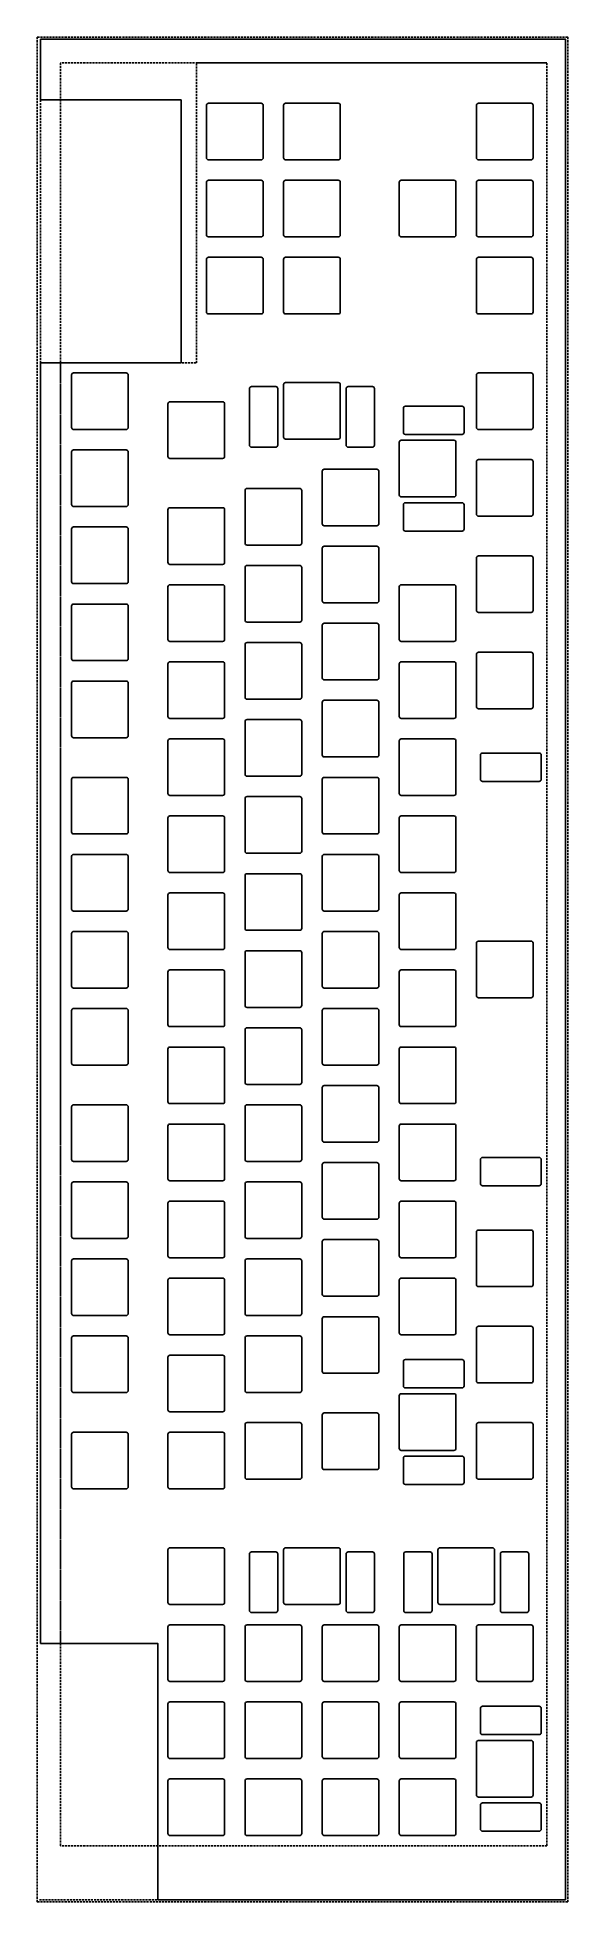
# Model space of a CAD drawing. Header units: millimetres. Extents: x -68 to 63, y -230 to 230.
import ezdxf

# ---------------------------------------------------------------- set-up
doc = ezdxf.new("R2010")
doc.units = ezdxf.units.MM
doc.linetypes.add('DASHED', pattern=[0.75, 0.5, -0.25])
doc.layers.get('0').update_dxf_attribs({"linetype": 'CONTINUOUS'})

msp = doc.modelspace()

# ---------------------------------------------------------------- linework, layer by layer
at = {"linetype": 'DASHED'}
for p, q in [((63.4708, 230.5), (-67.5292, 230.5)), ((-67.5292, 230.5), (-67.5292, -230.5)), ((63.4708, -230.5), (63.4708, 230.5)), ((-66.74307, 150), (-66.74307, 230)), ((-61.771, -216.64425), (-61.771, 224.19325)), ((58.33325, 224.19325), (-61.771, 224.19325)), ((-28.24175, 150.01825), (-28.24175, 224.19325)), ((-28.24175, 224.19325), (58.33325, 224.19325)), ((58.33325, -216.64425), (58.33325, 224.19325)), ((-61.771, 150.01825), (-28.24175, 150.01825)), ((-61.771, 150.01825), (-61.771, -166.64425)), ((-37.76675, -166.64425), (-61.771, -166.64425)), ((-37.76675, -216.64425), (-37.76675, -166.64425)), ((58.33325, -216.64425), (-61.771, -216.64425)), ((58.33325, -216.64425), (-37.76675, -216.64425)), ((-67.5292, -230.5), (63.4708, -230.5)), ((-67.0292, -230), (62.9708, -230))]:
    msp.add_line(p, q, dxfattribs=at)
msp.add_lwpolyline([(62.9708, -230), (62.9708, 230), (-66.74307, 230), (-66.74307, 215), (-32.0292, 215), (-32.0292, 150), (-66.74307, 150), (-66.74307, -166.64425), (-37.76675, -166.64425), (-37.76675, -230)], close=True)
for points in [[(-25.74175, 200.69325), (-25.74175, 213.69325, -0.414213562), (-25.24175, 214.19325), (-12.24175, 214.19325, -0.414213562), (-11.74175, 213.69325), (-11.74175, 200.69325, -0.414213562), (-12.24175, 200.19325), (-25.24175, 200.19325, -0.414213562)], [(-6.69175, 200.69325), (-6.69175, 213.69325, -0.414213562), (-6.19175, 214.19325), (6.80825, 214.19325, -0.414213562), (7.30825, 213.69325), (7.30825, 200.69325, -0.414213562), (6.80825, 200.19325), (-6.19175, 200.19325, -0.414213562)], [(40.93325, 200.69325), (40.93325, 213.69325, -0.414213562), (41.43325, 214.19325), (54.43325, 214.19325, -0.414213562), (54.93325, 213.69325), (54.93325, 200.69325, -0.414213562), (54.43325, 200.19325), (41.43325, 200.19325, -0.414213562)], [(-25.74175, 181.64325), (-25.74175, 194.64325, -0.414213562), (-25.24175, 195.14325), (-12.24175, 195.14325, -0.414213562), (-11.74175, 194.64325), (-11.74175, 181.64325, -0.414213562), (-12.24175, 181.14325), (-25.24175, 181.14325, -0.414213562)], [(-6.69175, 181.64325), (-6.69175, 194.64325, -0.414213562), (-6.19175, 195.14325), (6.80825, 195.14325, -0.414213562), (7.30825, 194.64325), (7.30825, 181.64325, -0.414213562), (6.80825, 181.14325), (-6.19175, 181.14325, -0.414213562)], [(21.88325, 181.64325), (21.88325, 194.64325, -0.414213562), (22.38325, 195.14325), (35.38325, 195.14325, -0.414213562), (35.88325, 194.64325), (35.88325, 181.64325, -0.414213562), (35.38325, 181.14325), (22.38325, 181.14325, -0.414213562)], [(40.93325, 181.64325), (40.93325, 194.64325, -0.414213562), (41.43325, 195.14325), (54.43325, 195.14325, -0.414213562), (54.93325, 194.64325), (54.93325, 181.64325, -0.414213562), (54.43325, 181.14325), (41.43325, 181.14325, -0.414213562)], [(-25.74175, 162.59325), (-25.74175, 175.59325, -0.414213562), (-25.24175, 176.09325), (-12.24175, 176.09325, -0.414213562), (-11.74175, 175.59325), (-11.74175, 162.59325, -0.414213562), (-12.24175, 162.09325), (-25.24175, 162.09325, -0.414213562)], [(-6.69175, 162.59325), (-6.69175, 175.59325, -0.414213562), (-6.19175, 176.09325), (6.80825, 176.09325, -0.414213562), (7.30825, 175.59325), (7.30825, 162.59325, -0.414213562), (6.80825, 162.09325), (-6.19175, 162.09325, -0.414213562)], [(40.93325, 162.59325), (40.93325, 175.59325, -0.414213562), (41.43325, 176.09325), (54.43325, 176.09325, -0.414213562), (54.93325, 175.59325), (54.93325, 162.59325, -0.414213562), (54.43325, 162.09325), (41.43325, 162.09325, -0.414213562)], [(-59.07925, 134.01825), (-59.07925, 147.01825, -0.414213562), (-58.57925, 147.51825), (-45.57925, 147.51825, -0.414213562), (-45.07925, 147.01825), (-45.07925, 134.01825, -0.414213562), (-45.57925, 133.51825), (-58.57925, 133.51825, -0.414213562)], [(-14.62975, 144.137), (-8.62975, 144.137, -0.414213562), (-8.12975, 143.637), (-8.12975, 129.637, -0.414213562), (-8.62975, 129.137), (-14.62975, 129.137, -0.414213562), (-15.12975, 129.637), (-15.12975, 143.637, -0.414213562)], [(-6.19175, 145.137), (6.80825, 145.137, -0.414213562), (7.30825, 144.637), (7.30825, 131.637, -0.414213562), (6.80825, 131.137), (-6.19175, 131.137, -0.414213562), (-6.69175, 131.637), (-6.69175, 144.637, -0.414213562)], [(9.24625, 144.137), (15.24625, 144.137, -0.414213562), (15.74625, 143.637), (15.74625, 129.637, -0.414213562), (15.24625, 129.137), (9.24625, 129.137, -0.414213562), (8.74625, 129.637), (8.74625, 143.637, -0.414213562)], [(40.93325, 134.01825), (40.93325, 147.01825, -0.414213562), (41.43325, 147.51825), (54.43325, 147.51825, -0.414213562), (54.93325, 147.01825), (54.93325, 134.01825, -0.414213562), (54.43325, 133.51825), (41.43325, 133.51825, -0.414213562)], [(-35.26675, 126.8745), (-35.26675, 139.8745, -0.414213562), (-34.76675, 140.3745), (-21.76675, 140.3745, -0.414213562), (-21.26675, 139.8745), (-21.26675, 126.8745, -0.414213562), (-21.76675, 126.3745), (-34.76675, 126.3745, -0.414213562)], [(22.88325, 132.7875), (22.88325, 138.7875, -0.414213562), (23.38325, 139.2875), (37.38325, 139.2875, -0.414213562), (37.88325, 138.7875), (37.88325, 132.7875, -0.414213562), (37.38325, 132.2875), (23.38325, 132.2875, -0.414213562)], [(21.88325, 117.3495), (21.88325, 130.3495, -0.414213562), (22.38325, 130.8495), (35.38325, 130.8495, -0.414213562), (35.88325, 130.3495), (35.88325, 117.3495, -0.414213562), (35.38325, 116.8495), (22.38325, 116.8495, -0.414213562)], [(-59.07925, 114.96825), (-59.07925, 127.96825, -0.414213562), (-58.57925, 128.46825), (-45.57925, 128.46825, -0.414213562), (-45.07925, 127.96825), (-45.07925, 114.96825, -0.414213562), (-45.57925, 114.46825), (-58.57925, 114.46825, -0.414213562)], [(40.93325, 112.587), (40.93325, 125.587, -0.414213562), (41.43325, 126.087), (54.43325, 126.087, -0.414213562), (54.93325, 125.587), (54.93325, 112.587, -0.414213562), (54.43325, 112.087), (41.43325, 112.087, -0.414213562)], [(2.83325, 110.20575), (2.83325, 123.20575, -0.414213562), (3.33325, 123.70575), (16.33325, 123.70575, -0.414213562), (16.83325, 123.20575), (16.83325, 110.20575, -0.414213562), (16.33325, 109.70575), (3.33325, 109.70575, -0.414213562)], [(-16.21675, 105.44325), (-16.21675, 118.44325, -0.414213562), (-15.71675, 118.94325), (-2.71675, 118.94325, -0.414213562), (-2.21675, 118.44325), (-2.21675, 105.44325, -0.414213562), (-2.71675, 104.94325), (-15.71675, 104.94325, -0.414213562)], [(22.88325, 108.9115), (22.88325, 114.9115, -0.414213562), (23.38325, 115.4115), (37.38325, 115.4115, -0.414213562), (37.88325, 114.9115), (37.88325, 108.9115, -0.414213562), (37.38325, 108.4115), (23.38325, 108.4115, -0.414213562)], [(-35.26675, 100.68075), (-35.26675, 113.68075, -0.414213562), (-34.76675, 114.18075), (-21.76675, 114.18075, -0.414213562), (-21.26675, 113.68075), (-21.26675, 100.68075, -0.414213562), (-21.76675, 100.18075), (-34.76675, 100.18075, -0.414213562)], [(-59.07925, 95.91825), (-59.07925, 108.91825, -0.414213562), (-58.57925, 109.41825), (-45.57925, 109.41825, -0.414213562), (-45.07925, 108.91825), (-45.07925, 95.91825, -0.414213562), (-45.57925, 95.41825), (-58.57925, 95.41825, -0.414213562)], [(2.83325, 91.15575), (2.83325, 104.15575, -0.414213562), (3.33325, 104.65575), (16.33325, 104.65575, -0.414213562), (16.83325, 104.15575), (16.83325, 91.15575, -0.414213562), (16.33325, 90.65575), (3.33325, 90.65575, -0.414213562)], [(40.93325, 88.7745), (40.93325, 101.7745, -0.414213562), (41.43325, 102.2745), (54.43325, 102.2745, -0.414213562), (54.93325, 101.7745), (54.93325, 88.7745, -0.414213562), (54.43325, 88.2745), (41.43325, 88.2745, -0.414213562)], [(-16.21675, 86.39325), (-16.21675, 99.39325, -0.414213562), (-15.71675, 99.89325), (-2.71675, 99.89325, -0.414213562), (-2.21675, 99.39325), (-2.21675, 86.39325, -0.414213562), (-2.71675, 85.89325), (-15.71675, 85.89325, -0.414213562)], [(-35.26675, 81.63075), (-35.26675, 94.63075, -0.414213562), (-34.76675, 95.13075), (-21.76675, 95.13075, -0.414213562), (-21.26675, 94.63075), (-21.26675, 81.63075, -0.414213562), (-21.76675, 81.13075), (-34.76675, 81.13075, -0.414213562)], [(21.88325, 81.63075), (21.88325, 94.63075, -0.414213562), (22.38325, 95.13075), (35.38325, 95.13075, -0.414213562), (35.88325, 94.63075), (35.88325, 81.63075, -0.414213562), (35.38325, 81.13075), (22.38325, 81.13075, -0.414213562)], [(-59.07925, 76.86825), (-59.07925, 89.86825, -0.414213562), (-58.57925, 90.36825), (-45.57925, 90.36825, -0.414213562), (-45.07925, 89.86825), (-45.07925, 76.86825, -0.414213562), (-45.57925, 76.36825), (-58.57925, 76.36825, -0.414213562)], [(2.83325, 72.10575), (2.83325, 85.10575, -0.414213562), (3.33325, 85.60575), (16.33325, 85.60575, -0.414213562), (16.83325, 85.10575), (16.83325, 72.10575, -0.414213562), (16.33325, 71.60575), (3.33325, 71.60575, -0.414213562)], [(-16.21675, 67.34325), (-16.21675, 80.34325, -0.414213562), (-15.71675, 80.84325), (-2.71675, 80.84325, -0.414213562), (-2.21675, 80.34325), (-2.21675, 67.34325, -0.414213562), (-2.71675, 66.84325), (-15.71675, 66.84325, -0.414213562)], [(40.93325, 64.962), (40.93325, 77.962, -0.414213562), (41.43325, 78.462), (54.43325, 78.462, -0.414213562), (54.93325, 77.962), (54.93325, 64.962, -0.414213562), (54.43325, 64.462), (41.43325, 64.462, -0.414213562)], [(-35.26675, 62.58075), (-35.26675, 75.58075, -0.414213562), (-34.76675, 76.08075), (-21.76675, 76.08075, -0.414213562), (-21.26675, 75.58075), (-21.26675, 62.58075, -0.414213562), (-21.76675, 62.08075), (-34.76675, 62.08075, -0.414213562)], [(21.88325, 62.58075), (21.88325, 75.58075, -0.414213562), (22.38325, 76.08075), (35.38325, 76.08075, -0.414213562), (35.88325, 75.58075), (35.88325, 62.58075, -0.414213562), (35.38325, 62.08075), (22.38325, 62.08075, -0.414213562)], [(-59.07925, 57.81825), (-59.07925, 70.81825, -0.414213562), (-58.57925, 71.31825), (-45.57925, 71.31825, -0.414213562), (-45.07925, 70.81825), (-45.07925, 57.81825, -0.414213562), (-45.57925, 57.31825), (-58.57925, 57.31825, -0.414213562)], [(2.83325, 53.05575), (2.83325, 66.05575, -0.414213562), (3.33325, 66.55575), (16.33325, 66.55575, -0.414213562), (16.83325, 66.05575), (16.83325, 53.05575, -0.414213562), (16.33325, 52.55575), (3.33325, 52.55575, -0.414213562)], [(-16.21675, 48.29325), (-16.21675, 61.29325, -0.414213562), (-15.71675, 61.79325), (-2.71675, 61.79325, -0.414213562), (-2.21675, 61.29325), (-2.21675, 48.29325, -0.414213562), (-2.71675, 47.79325), (-15.71675, 47.79325, -0.414213562)], [(-35.26675, 43.53075), (-35.26675, 56.53075, -0.414213562), (-34.76675, 57.03075), (-21.76675, 57.03075, -0.414213562), (-21.26675, 56.53075), (-21.26675, 43.53075, -0.414213562), (-21.76675, 43.03075), (-34.76675, 43.03075, -0.414213562)], [(21.88325, 43.53075), (21.88325, 56.53075, -0.414213562), (22.38325, 57.03075), (35.38325, 57.03075, -0.414213562), (35.88325, 56.53075), (35.88325, 43.53075, -0.414213562), (35.38325, 43.03075), (22.38325, 43.03075, -0.414213562)], [(41.93325, 47.0245), (41.93325, 53.0245, -0.414213562), (42.43325, 53.5245), (56.43325, 53.5245, -0.414213562), (56.93325, 53.0245), (56.93325, 47.0245, -0.414213562), (56.43325, 46.5245), (42.43325, 46.5245, -0.414213562)], [(-59.07925, 34.00575), (-59.07925, 47.00575, -0.414213562), (-58.57925, 47.50575), (-45.57925, 47.50575, -0.414213562), (-45.07925, 47.00575), (-45.07925, 34.00575, -0.414213562), (-45.57925, 33.50575), (-58.57925, 33.50575, -0.414213562)], [(2.83325, 34.00575), (2.83325, 47.00575, -0.414213562), (3.33325, 47.50575), (16.33325, 47.50575, -0.414213562), (16.83325, 47.00575), (16.83325, 34.00575, -0.414213562), (16.33325, 33.50575), (3.33325, 33.50575, -0.414213562)], [(-16.21675, 29.24325), (-16.21675, 42.24325, -0.414213562), (-15.71675, 42.74325), (-2.71675, 42.74325, -0.414213562), (-2.21675, 42.24325), (-2.21675, 29.24325, -0.414213562), (-2.71675, 28.74325), (-15.71675, 28.74325, -0.414213562)], [(-35.26675, 24.48075), (-35.26675, 37.48075, -0.414213562), (-34.76675, 37.98075), (-21.76675, 37.98075, -0.414213562), (-21.26675, 37.48075), (-21.26675, 24.48075, -0.414213562), (-21.76675, 23.98075), (-34.76675, 23.98075, -0.414213562)], [(21.88325, 24.48075), (21.88325, 37.48075, -0.414213562), (22.38325, 37.98075), (35.38325, 37.98075, -0.414213562), (35.88325, 37.48075), (35.88325, 24.48075, -0.414213562), (35.38325, 23.98075), (22.38325, 23.98075, -0.414213562)], [(-59.07925, 14.95575), (-59.07925, 27.95575, -0.414213562), (-58.57925, 28.45575), (-45.57925, 28.45575, -0.414213562), (-45.07925, 27.95575), (-45.07925, 14.95575, -0.414213562), (-45.57925, 14.45575), (-58.57925, 14.45575, -0.414213562)], [(2.83325, 14.95575), (2.83325, 27.95575, -0.414213562), (3.33325, 28.45575), (16.33325, 28.45575, -0.414213562), (16.83325, 27.95575), (16.83325, 14.95575, -0.414213562), (16.33325, 14.45575), (3.33325, 14.45575, -0.414213562)], [(-16.21675, 10.19325), (-16.21675, 23.19325, -0.414213562), (-15.71675, 23.69325), (-2.71675, 23.69325, -0.414213562), (-2.21675, 23.19325), (-2.21675, 10.19325, -0.414213562), (-2.71675, 9.69325), (-15.71675, 9.69325, -0.414213562)], [(-35.26675, 5.43075), (-35.26675, 18.43075, -0.414213562), (-34.76675, 18.93075), (-21.76675, 18.93075, -0.414213562), (-21.26675, 18.43075), (-21.26675, 5.43075, -0.414213562), (-21.76675, 4.93075), (-34.76675, 4.93075, -0.414213562)], [(21.88325, 5.43075), (21.88325, 18.43075, -0.414213562), (22.38325, 18.93075), (35.38325, 18.93075, -0.414213562), (35.88325, 18.43075), (35.88325, 5.43075, -0.414213562), (35.38325, 4.93075), (22.38325, 4.93075, -0.414213562)], [(-59.07925, -4.09425), (-59.07925, 8.90575, -0.414213562), (-58.57925, 9.40575), (-45.57925, 9.40575, -0.414213562), (-45.07925, 8.90575), (-45.07925, -4.09425, -0.414213562), (-45.57925, -4.59425), (-58.57925, -4.59425, -0.414213562)], [(2.83325, -4.09425), (2.83325, 8.90575, -0.414213562), (3.33325, 9.40575), (16.33325, 9.40575, -0.414213562), (16.83325, 8.90575), (16.83325, -4.09425, -0.414213562), (16.33325, -4.59425), (3.33325, -4.59425, -0.414213562)], [(-16.21675, -8.85675), (-16.21675, 4.14325, -0.414213562), (-15.71675, 4.64325), (-2.71675, 4.64325, -0.414213562), (-2.21675, 4.14325), (-2.21675, -8.85675, -0.414213562), (-2.71675, -9.35675), (-15.71675, -9.35675, -0.414213562)], [(40.93325, -6.4755), (40.93325, 6.5245, -0.414213562), (41.43325, 7.0245), (54.43325, 7.0245, -0.414213562), (54.93325, 6.5245), (54.93325, -6.4755, -0.414213562), (54.43325, -6.9755), (41.43325, -6.9755, -0.414213562)], [(-35.26675, -13.61925), (-35.26675, -0.61925, -0.414213562), (-34.76675, -0.11925), (-21.76675, -0.11925, -0.414213562), (-21.26675, -0.61925), (-21.26675, -13.61925, -0.414213562), (-21.76675, -14.11925), (-34.76675, -14.11925, -0.414213562)], [(21.88325, -13.61925), (21.88325, -0.61925, -0.414213562), (22.38325, -0.11925), (35.38325, -0.11925, -0.414213562), (35.88325, -0.61925), (35.88325, -13.61925, -0.414213562), (35.38325, -14.11925), (22.38325, -14.11925, -0.414213562)], [(-59.07925, -23.14425), (-59.07925, -10.14425, -0.414213562), (-58.57925, -9.64425), (-45.57925, -9.64425, -0.414213562), (-45.07925, -10.14425), (-45.07925, -23.14425, -0.414213562), (-45.57925, -23.64425), (-58.57925, -23.64425, -0.414213562)], [(2.83325, -23.14425), (2.83325, -10.14425, -0.414213562), (3.33325, -9.64425), (16.33325, -9.64425, -0.414213562), (16.83325, -10.14425), (16.83325, -23.14425, -0.414213562), (16.33325, -23.64425), (3.33325, -23.64425, -0.414213562)], [(-16.21675, -27.90675), (-16.21675, -14.90675, -0.414213562), (-15.71675, -14.40675), (-2.71675, -14.40675, -0.414213562), (-2.21675, -14.90675), (-2.21675, -27.90675, -0.414213562), (-2.71675, -28.40675), (-15.71675, -28.40675, -0.414213562)], [(-35.26675, -32.66925), (-35.26675, -19.66925, -0.414213562), (-34.76675, -19.16925), (-21.76675, -19.16925, -0.414213562), (-21.26675, -19.66925), (-21.26675, -32.66925, -0.414213562), (-21.76675, -33.16925), (-34.76675, -33.16925, -0.414213562)], [(21.88325, -32.66925), (21.88325, -19.66925, -0.414213562), (22.38325, -19.16925), (35.38325, -19.16925, -0.414213562), (35.88325, -19.66925), (35.88325, -32.66925, -0.414213562), (35.38325, -33.16925), (22.38325, -33.16925, -0.414213562)], [(2.83325, -42.19425), (2.83325, -29.19425, -0.414213562), (3.33325, -28.69425), (16.33325, -28.69425, -0.414213562), (16.83325, -29.19425), (16.83325, -42.19425, -0.414213562), (16.33325, -42.69425), (3.33325, -42.69425, -0.414213562)], [(-59.07925, -46.95675), (-59.07925, -33.95675, -0.414213562), (-58.57925, -33.45675), (-45.57925, -33.45675, -0.414213562), (-45.07925, -33.95675), (-45.07925, -46.95675, -0.414213562), (-45.57925, -47.45675), (-58.57925, -47.45675, -0.414213562)], [(-16.21675, -46.95675), (-16.21675, -33.95675, -0.414213562), (-15.71675, -33.45675), (-2.71675, -33.45675, -0.414213562), (-2.21675, -33.95675), (-2.21675, -46.95675, -0.414213562), (-2.71675, -47.45675), (-15.71675, -47.45675, -0.414213562)], [(-35.26675, -51.71925), (-35.26675, -38.71925, -0.414213562), (-34.76675, -38.21925), (-21.76675, -38.21925, -0.414213562), (-21.26675, -38.71925), (-21.26675, -51.71925, -0.414213562), (-21.76675, -52.21925), (-34.76675, -52.21925, -0.414213562)], [(21.88325, -51.71925), (21.88325, -38.71925, -0.414213562), (22.38325, -38.21925), (35.38325, -38.21925, -0.414213562), (35.88325, -38.71925), (35.88325, -51.71925, -0.414213562), (35.38325, -52.21925), (22.38325, -52.21925, -0.414213562)], [(2.83325, -61.24425), (2.83325, -48.24425, -0.414213562), (3.33325, -47.74425), (16.33325, -47.74425, -0.414213562), (16.83325, -48.24425), (16.83325, -61.24425, -0.414213562), (16.33325, -61.74425), (3.33325, -61.74425, -0.414213562)], [(41.93325, -52.9755), (41.93325, -46.9755, -0.414213562), (42.43325, -46.4755), (56.43325, -46.4755, -0.414213562), (56.93325, -46.9755), (56.93325, -52.9755, -0.414213562), (56.43325, -53.4755), (42.43325, -53.4755, -0.414213562)], [(-59.07925, -66.00675), (-59.07925, -53.00675, -0.414213562), (-58.57925, -52.50675), (-45.57925, -52.50675, -0.414213562), (-45.07925, -53.00675), (-45.07925, -66.00675, -0.414213562), (-45.57925, -66.50675), (-58.57925, -66.50675, -0.414213562)], [(-16.21675, -66.00675), (-16.21675, -53.00675, -0.414213562), (-15.71675, -52.50675), (-2.71675, -52.50675, -0.414213562), (-2.21675, -53.00675), (-2.21675, -66.00675, -0.414213562), (-2.71675, -66.50675), (-15.71675, -66.50675, -0.414213562)], [(-35.26675, -70.76925), (-35.26675, -57.76925, -0.414213562), (-34.76675, -57.26925), (-21.76675, -57.26925, -0.414213562), (-21.26675, -57.76925), (-21.26675, -70.76925, -0.414213562), (-21.76675, -71.26925), (-34.76675, -71.26925, -0.414213562)], [(21.88325, -70.76925), (21.88325, -57.76925, -0.414213562), (22.38325, -57.26925), (35.38325, -57.26925, -0.414213562), (35.88325, -57.76925), (35.88325, -70.76925, -0.414213562), (35.38325, -71.26925), (22.38325, -71.26925, -0.414213562)], [(40.93325, -77.913), (40.93325, -64.913, -0.414213562), (41.43325, -64.413), (54.43325, -64.413, -0.414213562), (54.93325, -64.913), (54.93325, -77.913, -0.414213562), (54.43325, -78.413), (41.43325, -78.413, -0.414213562)], [(2.83325, -80.29425), (2.83325, -67.29425, -0.414213562), (3.33325, -66.79425), (16.33325, -66.79425, -0.414213562), (16.83325, -67.29425), (16.83325, -80.29425, -0.414213562), (16.33325, -80.79425), (3.33325, -80.79425, -0.414213562)], [(-59.07925, -85.05675), (-59.07925, -72.05675, -0.414213562), (-58.57925, -71.55675), (-45.57925, -71.55675, -0.414213562), (-45.07925, -72.05675), (-45.07925, -85.05675, -0.414213562), (-45.57925, -85.55675), (-58.57925, -85.55675, -0.414213562)], [(-16.21675, -85.05675), (-16.21675, -72.05675, -0.414213562), (-15.71675, -71.55675), (-2.71675, -71.55675, -0.414213562), (-2.21675, -72.05675), (-2.21675, -85.05675, -0.414213562), (-2.71675, -85.55675), (-15.71675, -85.55675, -0.414213562)], [(-35.26675, -89.81925), (-35.26675, -76.81925, -0.414213562), (-34.76675, -76.31925), (-21.76675, -76.31925, -0.414213562), (-21.26675, -76.81925), (-21.26675, -89.81925, -0.414213562), (-21.76675, -90.31925), (-34.76675, -90.31925, -0.414213562)], [(21.88325, -89.81925), (21.88325, -76.81925, -0.414213562), (22.38325, -76.31925), (35.38325, -76.31925, -0.414213562), (35.88325, -76.81925), (35.88325, -89.81925, -0.414213562), (35.38325, -90.31925), (22.38325, -90.31925, -0.414213562)], [(2.83325, -99.34425), (2.83325, -86.34425, -0.414213562), (3.33325, -85.84425), (16.33325, -85.84425, -0.414213562), (16.83325, -86.34425), (16.83325, -99.34425, -0.414213562), (16.33325, -99.84425), (3.33325, -99.84425, -0.414213562)], [(-59.07925, -104.10675), (-59.07925, -91.10675, -0.414213562), (-58.57925, -90.60675), (-45.57925, -90.60675, -0.414213562), (-45.07925, -91.10675), (-45.07925, -104.10675, -0.414213562), (-45.57925, -104.60675), (-58.57925, -104.60675, -0.414213562)], [(-16.21675, -104.10675), (-16.21675, -91.10675, -0.414213562), (-15.71675, -90.60675), (-2.71675, -90.60675, -0.414213562), (-2.21675, -91.10675), (-2.21675, -104.10675, -0.414213562), (-2.71675, -104.60675), (-15.71675, -104.60675, -0.414213562)], [(40.93325, -101.7255), (40.93325, -88.7255, -0.414213562), (41.43325, -88.2255), (54.43325, -88.2255, -0.414213562), (54.93325, -88.7255), (54.93325, -101.7255, -0.414213562), (54.43325, -102.2255), (41.43325, -102.2255, -0.414213562)], [(-35.26675, -108.86925), (-35.26675, -95.86925, -0.414213562), (-34.76675, -95.36925), (-21.76675, -95.36925, -0.414213562), (-21.26675, -95.86925), (-21.26675, -108.86925, -0.414213562), (-21.76675, -109.36925), (-34.76675, -109.36925, -0.414213562)], [(22.88325, -102.95625), (22.88325, -96.95625, -0.414213562), (23.38325, -96.45625), (37.38325, -96.45625, -0.414213562), (37.88325, -96.95625), (37.88325, -102.95625, -0.414213562), (37.38325, -103.45625), (23.38325, -103.45625, -0.414213562)], [(21.88325, -118.39425), (21.88325, -105.39425, -0.414213562), (22.38325, -104.89425), (35.38325, -104.89425, -0.414213562), (35.88325, -105.39425), (35.88325, -118.39425, -0.414213562), (35.38325, -118.89425), (22.38325, -118.89425, -0.414213562)], [(2.83325, -123.15675), (2.83325, -110.15675, -0.414213562), (3.33325, -109.65675), (16.33325, -109.65675, -0.414213562), (16.83325, -110.15675), (16.83325, -123.15675, -0.414213562), (16.33325, -123.65675), (3.33325, -123.65675, -0.414213562)], [(-59.07925, -127.91925), (-59.07925, -114.91925, -0.414213562), (-58.57925, -114.41925), (-45.57925, -114.41925, -0.414213562), (-45.07925, -114.91925), (-45.07925, -127.91925, -0.414213562), (-45.57925, -128.41925), (-58.57925, -128.41925, -0.414213562)], [(-35.26675, -127.91925), (-35.26675, -114.91925, -0.414213562), (-34.76675, -114.41925), (-21.76675, -114.41925, -0.414213562), (-21.26675, -114.91925), (-21.26675, -127.91925, -0.414213562), (-21.76675, -128.41925), (-34.76675, -128.41925, -0.414213562)], [(-16.21675, -125.538), (-16.21675, -112.538, -0.414213562), (-15.71675, -112.038), (-2.71675, -112.038, -0.414213562), (-2.21675, -112.538), (-2.21675, -125.538, -0.414213562), (-2.71675, -126.038), (-15.71675, -126.038, -0.414213562)], [(40.93325, -125.538), (40.93325, -112.538, -0.414213562), (41.43325, -112.038), (54.43325, -112.038, -0.414213562), (54.93325, -112.538), (54.93325, -125.538, -0.414213562), (54.43325, -126.038), (41.43325, -126.038, -0.414213562)], [(22.88325, -126.83225), (22.88325, -120.83225, -0.414213562), (23.38325, -120.33225), (37.38325, -120.33225, -0.414213562), (37.88325, -120.83225), (37.88325, -126.83225, -0.414213562), (37.38325, -127.33225), (23.38325, -127.33225, -0.414213562)], [(-35.26675, -156.49425), (-35.26675, -143.49425, -0.414213562), (-34.76675, -142.99425), (-21.76675, -142.99425, -0.414213562), (-21.26675, -143.49425), (-21.26675, -156.49425, -0.414213562), (-21.76675, -156.99425), (-34.76675, -156.99425, -0.414213562)], [(-14.62975, -143.99425), (-8.62975, -143.99425, -0.414213562), (-8.12975, -144.49425), (-8.12975, -158.49425, -0.414213562), (-8.62975, -158.99425), (-14.62975, -158.99425, -0.414213562), (-15.12975, -158.49425), (-15.12975, -144.49425, -0.414213562)], [(-6.19175, -142.99425), (6.80825, -142.99425, -0.414213562), (7.30825, -143.49425), (7.30825, -156.49425, -0.414213562), (6.80825, -156.99425), (-6.19175, -156.99425, -0.414213562), (-6.69175, -156.49425), (-6.69175, -143.49425, -0.414213562)], [(9.24625, -143.99425), (15.24625, -143.99425, -0.414213562), (15.74625, -144.49425), (15.74625, -158.49425, -0.414213562), (15.24625, -158.99425), (9.24625, -158.99425, -0.414213562), (8.74625, -158.49425), (8.74625, -144.49425, -0.414213562)], [(23.47025, -143.99425), (29.47025, -143.99425, -0.414213562), (29.97025, -144.49425), (29.97025, -158.49425, -0.414213562), (29.47025, -158.99425), (23.47025, -158.99425, -0.414213562), (22.97025, -158.49425), (22.97025, -144.49425, -0.414213562)], [(31.90825, -142.99425), (44.90825, -142.99425, -0.414213562), (45.40825, -143.49425), (45.40825, -156.49425, -0.414213562), (44.90825, -156.99425), (31.90825, -156.99425, -0.414213562), (31.40825, -156.49425), (31.40825, -143.49425, -0.414213562)], [(47.34625, -143.99425), (53.34625, -143.99425, -0.414213562), (53.84625, -144.49425), (53.84625, -158.49425, -0.414213562), (53.34625, -158.99425), (47.34625, -158.99425, -0.414213562), (46.84625, -158.49425), (46.84625, -144.49425, -0.414213562)], [(-35.26675, -175.54425), (-35.26675, -162.54425, -0.414213562), (-34.76675, -162.04425), (-21.76675, -162.04425, -0.414213562), (-21.26675, -162.54425), (-21.26675, -175.54425, -0.414213562), (-21.76675, -176.04425), (-34.76675, -176.04425, -0.414213562)], [(-16.21675, -175.54425), (-16.21675, -162.54425, -0.414213562), (-15.71675, -162.04425), (-2.71675, -162.04425, -0.414213562), (-2.21675, -162.54425), (-2.21675, -175.54425, -0.414213562), (-2.71675, -176.04425), (-15.71675, -176.04425, -0.414213562)], [(2.83325, -175.54425), (2.83325, -162.54425, -0.414213562), (3.33325, -162.04425), (16.33325, -162.04425, -0.414213562), (16.83325, -162.54425), (16.83325, -175.54425, -0.414213562), (16.33325, -176.04425), (3.33325, -176.04425, -0.414213562)], [(21.88325, -175.54425), (21.88325, -162.54425, -0.414213562), (22.38325, -162.04425), (35.38325, -162.04425, -0.414213562), (35.88325, -162.54425), (35.88325, -175.54425, -0.414213562), (35.38325, -176.04425), (22.38325, -176.04425, -0.414213562)], [(40.93325, -175.54425), (40.93325, -162.54425, -0.414213562), (41.43325, -162.04425), (54.43325, -162.04425, -0.414213562), (54.93325, -162.54425), (54.93325, -175.54425, -0.414213562), (54.43325, -176.04425), (41.43325, -176.04425, -0.414213562)], [(-35.26675, -194.59425), (-35.26675, -181.59425, -0.414213562), (-34.76675, -181.09425), (-21.76675, -181.09425, -0.414213562), (-21.26675, -181.59425), (-21.26675, -194.59425, -0.414213562), (-21.76675, -195.09425), (-34.76675, -195.09425, -0.414213562)], [(-16.21675, -194.59425), (-16.21675, -181.59425, -0.414213562), (-15.71675, -181.09425), (-2.71675, -181.09425, -0.414213562), (-2.21675, -181.59425), (-2.21675, -194.59425, -0.414213562), (-2.71675, -195.09425), (-15.71675, -195.09425, -0.414213562)], [(2.83325, -194.59425), (2.83325, -181.59425, -0.414213562), (3.33325, -181.09425), (16.33325, -181.09425, -0.414213562), (16.83325, -181.59425), (16.83325, -194.59425, -0.414213562), (16.33325, -195.09425), (3.33325, -195.09425, -0.414213562)], [(21.88325, -194.59425), (21.88325, -181.59425, -0.414213562), (22.38325, -181.09425), (35.38325, -181.09425, -0.414213562), (35.88325, -181.59425), (35.88325, -194.59425, -0.414213562), (35.38325, -195.09425), (22.38325, -195.09425, -0.414213562)], [(41.93325, -188.68125), (41.93325, -182.68125, -0.414213562), (42.43325, -182.18125), (56.43325, -182.18125, -0.414213562), (56.93325, -182.68125), (56.93325, -188.68125, -0.414213562), (56.43325, -189.18125), (42.43325, -189.18125, -0.414213562)], [(40.93325, -204.11925), (40.93325, -191.11925, -0.414213562), (41.43325, -190.61925), (54.43325, -190.61925, -0.414213562), (54.93325, -191.11925), (54.93325, -204.11925, -0.414213562), (54.43325, -204.61925), (41.43325, -204.61925, -0.414213562)], [(-35.26675, -213.64425), (-35.26675, -200.64425, -0.414213562), (-34.76675, -200.14425), (-21.76675, -200.14425, -0.414213562), (-21.26675, -200.64425), (-21.26675, -213.64425, -0.414213562), (-21.76675, -214.14425), (-34.76675, -214.14425, -0.414213562)], [(-16.21675, -213.64425), (-16.21675, -200.64425, -0.414213562), (-15.71675, -200.14425), (-2.71675, -200.14425, -0.414213562), (-2.21675, -200.64425), (-2.21675, -213.64425, -0.414213562), (-2.71675, -214.14425), (-15.71675, -214.14425, -0.414213562)], [(2.83325, -213.64425), (2.83325, -200.64425, -0.414213562), (3.33325, -200.14425), (16.33325, -200.14425, -0.414213562), (16.83325, -200.64425), (16.83325, -213.64425, -0.414213562), (16.33325, -214.14425), (3.33325, -214.14425, -0.414213562)], [(21.88325, -213.64425), (21.88325, -200.64425, -0.414213562), (22.38325, -200.14425), (35.38325, -200.14425, -0.414213562), (35.88325, -200.64425), (35.88325, -213.64425, -0.414213562), (35.38325, -214.14425), (22.38325, -214.14425, -0.414213562)], [(41.93325, -212.55725), (41.93325, -206.55725, -0.414213562), (42.43325, -206.05725), (56.43325, -206.05725, -0.414213562), (56.93325, -206.55725), (56.93325, -212.55725, -0.414213562), (56.43325, -213.05725), (42.43325, -213.05725, -0.414213562)]]:
    msp.add_lwpolyline(points, format="xyb", close=True)
for p in [(63.4708, 230.5), (-67.5292, -230.5)]:
    msp.add_point(p)

doc.saveas('drawing.dxf')
